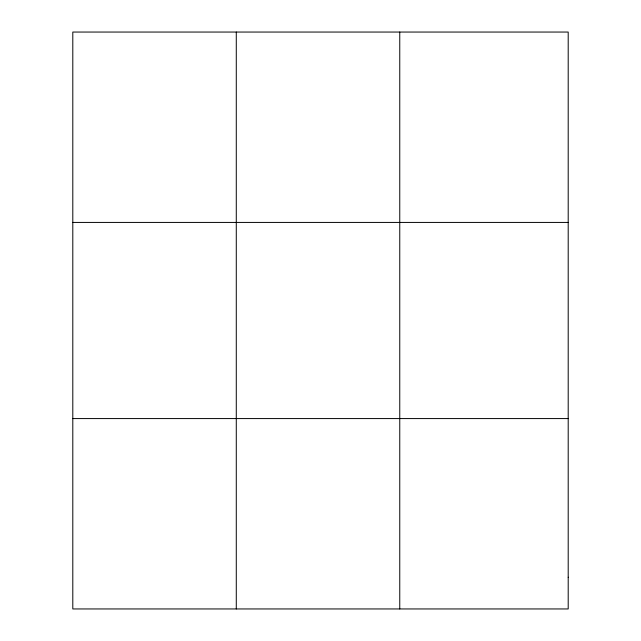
<?xml version="1.0" encoding="UTF-8"?>
<svg xmlns="http://www.w3.org/2000/svg" width="641" height="641" viewBox="0 0 641 641"><rect width="100%" height="100%" fill="white"/><g stroke="black" fill="none" stroke-linecap="round" stroke-linejoin="round"><path stroke-width="0.96" d="M236.281 32.05L236.281 608.95M399.76 32.05L399.76 608.95M72.802 222.427L568.198 222.427M72.802 418.573L568.198 418.573M568.198 577.221L568.198 608.95L72.802 608.95L72.802 32.05L568.198 32.05L568.198 577.221"/></g></svg>
